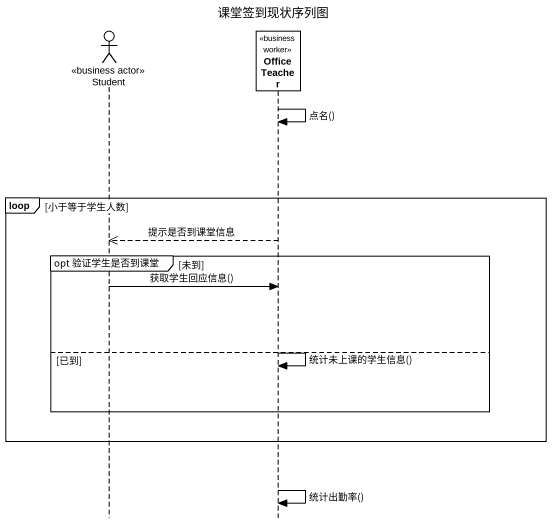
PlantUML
@startuml
title 课堂签到现状序列图
hide footbox
actor Student <<business actor>>
participant OfficeTeacher <<business worker>>

OfficeTeacher -> OfficeTeacher : 点名()
loop 小于等于学生人数
  OfficeTeacher -->> Student : 提示是否到课堂信息
  group opt 验证学生是否到课堂 [未到]
    Student -> OfficeTeacher : 获取学生回应信息()
  else 已到
    OfficeTeacher -> OfficeTeacher : 统计未上课的学生信息()
  end
end
OfficeTeacher -> OfficeTeacher : 统计出勤率()
@enduml
